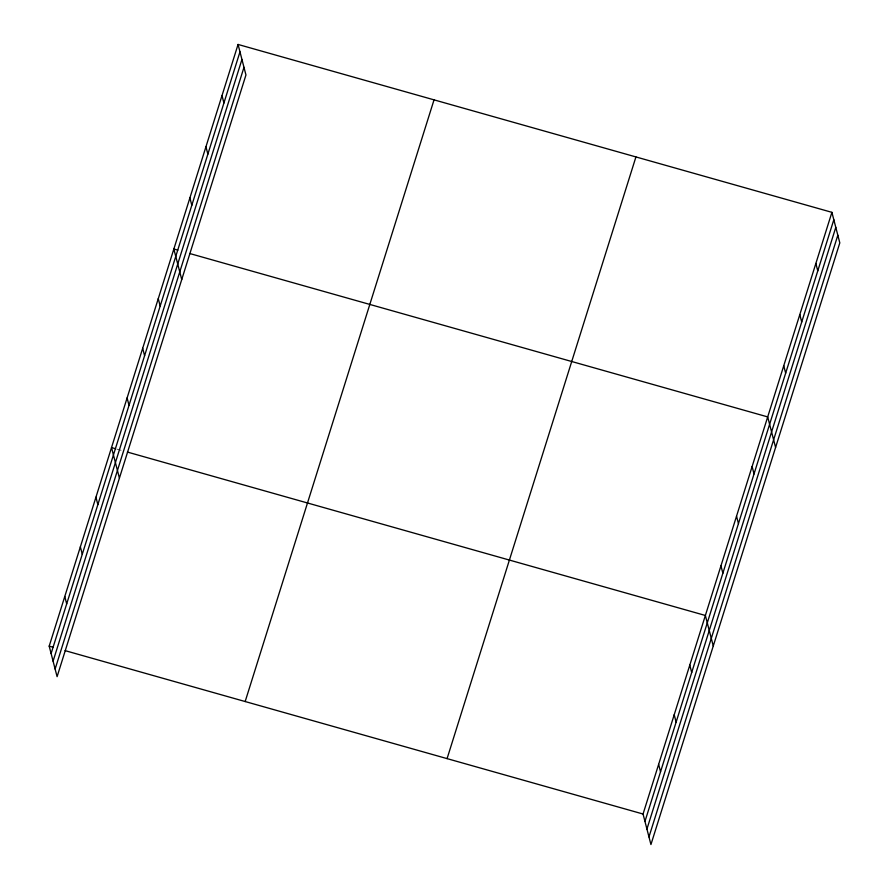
<?xml version="1.0" encoding="UTF-8"?>
<svg xmlns="http://www.w3.org/2000/svg" width="889" height="889" viewBox="0 0 889 889"><rect width="100%" height="100%" fill="white"/><g stroke="black" fill="none" stroke-linecap="round" stroke-linejoin="round"><path stroke-width="0.67" stroke-dasharray="4.45 3.33" d="M116.815 449.078L122.115 450.579"/><path stroke-width="1.33" d="M238.063 44.45L245.953 74.976L57.096 676.662L49.195 646.136L238.063 44.45L831.904 212.338L839.805 242.864L650.937 844.55L643.047 814.024L831.904 212.338M51.106 653.537L239.974 51.851M53.084 661.172L241.941 59.485M55.118 669.028L243.975 67.342M245.164 701.543L434.032 99.857M447.078 758.617L635.935 156.931M644.958 821.425L833.826 219.727M646.936 829.048L835.793 227.362M648.97 836.916L837.827 235.229M177.822 250.142L173.844 249.02L181.745 279.546M189.735 253.521L767.696 416.908L775.586 447.434M115.492 448.701L111.525 447.578L119.415 478.104M127.416 452.068L705.366 615.466L713.267 645.992M49.195 646.136L53.173 647.259M65.086 650.626L643.047 814.024M815.858 263.477L817.769 270.878M799.8 314.617L801.711 322.018M783.754 365.768L785.665 373.158M752.116 466.547L754.028 473.948M736.537 516.187L738.448 523.588M720.957 565.826L722.868 573.227M689.786 665.105L691.698 672.506M674.206 714.745L676.118 722.146M658.627 764.384L660.538 771.785M222.006 95.59L223.917 102.991M205.948 146.741L207.87 154.13M189.902 197.88L191.813 205.281M158.264 298.66L160.176 306.06M142.685 348.299L144.596 355.7M127.105 397.939L129.016 405.34M95.945 497.218L97.857 504.619M80.354 546.857L82.277 554.258M64.775 596.497L66.686 603.898"/></g></svg>
